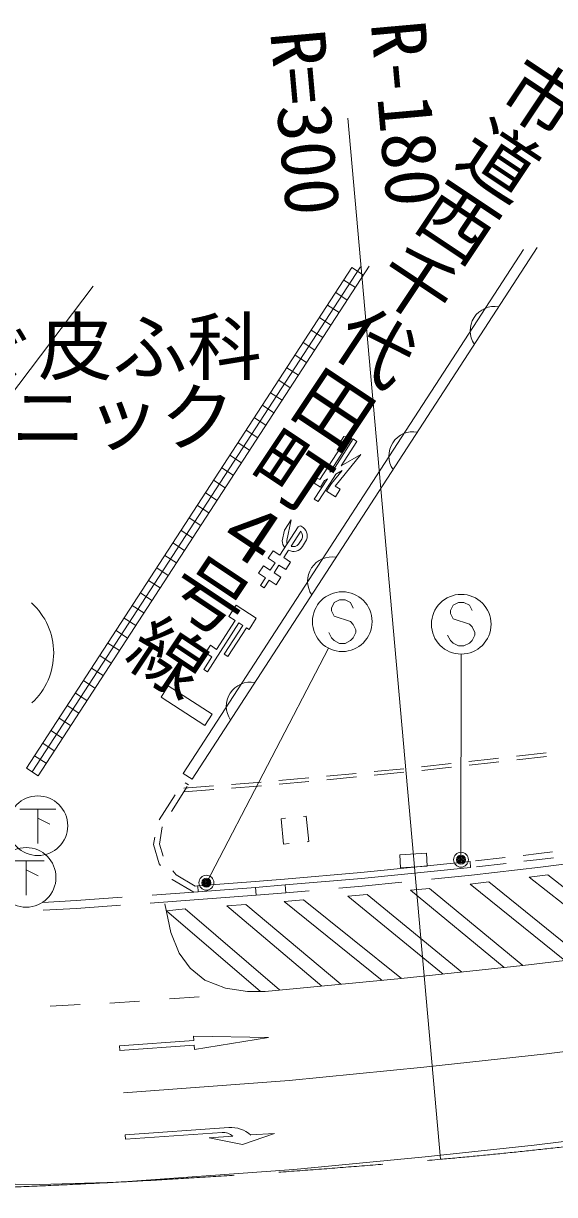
# Model space of a CAD drawing. Units: millimetres, scale not verified. Extents: x 40000 to 680000, y 20000 to 380000.
# Drawn here: x 307140 to 324943, y 261829 to 301042 of the extents above; entities that cross this region are included whole.
import ezdxf
from ezdxf.enums import TextEntityAlignment as Align

# ---------------------------------------------------------------- set-up
doc = ezdxf.new("R2010")
doc.units = ezdxf.units.MM
doc.header["$LTSCALE"] = 1000
doc.header["$PDMODE"] = 32
doc.header["$PDSIZE"] = 500
doc.linetypes.add('CHAIN', pattern=[18.5, 12, -1.5, 3.5, -1.5])
for name, color, linetype, lineweight in [('M-BGD', 7, 'Continuous', 13), ('M-BGD-EXST', 7, 'Continuous', 13), ('M-BMK', 2, 'CHAIN', 13), ('M-STR-HTXT', 7, 'Continuous', 13), ('M-STR-STRC', 7, 'Continuous', 13)]:
    doc.layers.add(name, color=color, linetype=linetype, lineweight=lineweight)
doc.layers.add('M-BMK-HTXT', color=7, linetype='Continuous')
doc.styles.add('@ＭＳ ゴシック', font='')
doc.styles.add('ＭＳ ゴシック', font='')
doc.styles.get('@ＭＳ ゴシック').set_extended_font_data('@MS Gothic')
doc.styles.get('ＭＳ ゴシック').set_extended_font_data('MS Gothic')

msp = doc.modelspace()

# ---------------------------------------------------------------- linework, layer by layer
at = {"layer": 'M-BGD'}
for p, q in [((312497, 275925), (323906, 293478)), ((324361, 293536), (312791, 275734)), ((318153, 292869), (307245, 276105)), ((318442, 292891), (307438, 275979)), ((318538, 292618), (318153, 292869)), ((309476, 292244), (300245, 280063)), ((318266, 292199), (317880, 292449)), ((317993, 291779), (317607, 292030)), ((317720, 291360), (317335, 291611)), ((317448, 290941), (317062, 291192)), ((317175, 290522), (316789, 290773)), ((316902, 290103), (316517, 290354)), ((316630, 289684), (316244, 289935)), ((316357, 289265), (315971, 289516)), ((316084, 288846), (315699, 289097)), ((315812, 288427), (315426, 288678)), ((315539, 288008), (315153, 288258)), ((315266, 287589), (314881, 287839)), ((314993, 287169), (314608, 287420)), ((314721, 286750), (314335, 287001)), ((314448, 286331), (314063, 286582)), ((314175, 285912), (313790, 286163)), ((313903, 285493), (313517, 285744)), ((313630, 285074), (313244, 285325)), ((313357, 284655), (312972, 284906)), ((313085, 284236), (312699, 284487)), ((312812, 283817), (312426, 284068)), ((312539, 283398), (312154, 283648)), ((312267, 282978), (311881, 283229)), ((311994, 282559), (311608, 282810)), ((311721, 282140), (311336, 282391)), ((311449, 281721), (311063, 281972)), ((311176, 281302), (310790, 281553)), ((310903, 280883), (310518, 281134)), ((310630, 280464), (310245, 280715)), ((310358, 280045), (309972, 280296)), ((310085, 279626), (309700, 279877)), ((309812, 279207), (309427, 279457)), ((309540, 278787), (309154, 279038)), ((309267, 278368), (308881, 278619)), ((308994, 277949), (308609, 278200)), ((308722, 277530), (308336, 277781)), ((308449, 277111), (308063, 277362)), ((308176, 276692), (307791, 276943)), ((307904, 276273), (307518, 276524)), ((323663, 276506), (324656, 276622)), ((323672, 276386), (324666, 276502)), ((318891, 275990), (319886, 276089)), ((320483, 276148), (321477, 276259)), ((320492, 276029), (321486, 276139)), ((322073, 276325), (322886, 276415)), ((322083, 276205), (322900, 276296)), ((322886, 276415), (323067, 276436)), ((322900, 276296), (323076, 276317)), ((312497, 275925), (312791, 275734)), ((315705, 275692), (316701, 275785)), ((317298, 275840), (318294, 275933)), ((317307, 275721), (318303, 275813)), ((318900, 275871), (319895, 275969)), ((312100, 274650), (312634, 275496)), ((312515, 275435), (313512, 275512)), ((312525, 275316), (313522, 275392)), ((312567, 275617), (312670, 275553)), ((314111, 275558), (314983, 275625)), ((314120, 275438), (314993, 275505)), ((314983, 275625), (315108, 275637)), ((314993, 275505), (315117, 275517)), ((315714, 275572), (316710, 275665)), ((311689, 274373), (312222, 275219)), ((316523, 274487), (316617, 274496)), ((316617, 274496), (316702, 273651)), ((311706, 273561), (311795, 274137)), ((315776, 274412), (315926, 274427)), ((315861, 273567), (315776, 274412)), ((311501, 273547), (311540, 273801)), ((311695, 272900), (311501, 273547)), ((311825, 273162), (311706, 273561)), ((316049, 273585), (315861, 273567)), ((316702, 273651), (316646, 273645)), ((322130, 272781), (322110, 272980)), ((323290, 273117), (322296, 273002)), ((324413, 273246), (323886, 273185)), ((324438, 273048), (323911, 272987)), ((324878, 273307), (324413, 273246)), ((324904, 273108), (324438, 273048)), ((324469, 272790), (325794, 272962)), ((311738, 272848), (311695, 272900)), ((312257, 272530), (312146, 272666)), ((322158, 272523), (324469, 272790)), ((323315, 272918), (322322, 272804)), ((312125, 272375), (312118, 272384)), ((312849, 271952), (312125, 272375)), ((312894, 272157), (312257, 272530)), ((312980, 272165), (312894, 272157)), ((314906, 272313), (312984, 272166)), ((315894, 272395), (314905, 272313)), ((315911, 272196), (315932, 271937)), ((317711, 272087), (318493, 272152)), ((318493, 272152), (319828, 272287)), ((320823, 272388), (322158, 272523)), ((310455, 271782), (308908, 271671)), ((312999, 271966), (311452, 271855)), ((312999, 271966), (312849, 271952)), ((313018, 271707), (314941, 271854)), ((314921, 272114), (314941, 271854)), ((314943, 271854), (315932, 271937)), ((315933, 271937), (316715, 272003)), ((308908, 271671), (307791, 271614)), ((307806, 271355), (308924, 271411)), ((308924, 271411), (310395, 271517)), ((311392, 271590), (312863, 271696)), ((312863, 271696), (313018, 271707)), ((312842, 267136), (312853, 266987)), ((312842, 267136), (315352, 267092)), ((315352, 267092), (312875, 266687)), ((312853, 266987), (310360, 266806)), ((310360, 266806), (310370, 266656)), ((312864, 266837), (310370, 266656)), ((312864, 266837), (312875, 266687)), ((310551, 263829), (314029, 264073)), ((310551, 263829), (310562, 263679)), ((313797, 263906), (310562, 263679)), ((315560, 263879), (314762, 263824))]:
    msp.add_line(p, q, dxfattribs=at)
for points in [[(318733, 292917), (307631, 275854), (307245, 276105)], [(322110, 272980), (318451, 272610), (315894, 272395)], [(322130, 272781), (318470, 272411), (315911, 272196), (314921, 272114), (312999, 271966), (312984, 272166)], [(315560, 263879), (314484, 263503), (313365, 263726), (314163, 263782)]]:
    msp.add_lwpolyline(points, dxfattribs=at)
msp.add_lwpolyline([(320646, 273259), (320671, 272822), (319779, 272771), (319754, 273208)], close=True, dxfattribs=at)
for centre, radius, start, end in [((322925, 290753), 812, 79.5983, 214.3586), ((320200, 286561), 812, 79.5983, 214.3586), ((317476, 282369), 812, 79.5983, 214.3586), ((305873, 279961), 2282, 312.8638, 47.4164), ((314751, 278176), 812, 79.5983, 214.3586), ((313832, 263407), 500, 48.4371, 94.0101), ((314098, 263075), 1000, 48.4371, 94.0101)]:
    msp.add_arc(centre, radius, start, end, dxfattribs=at)
at = {"layer": 'M-BGD-EXST'}
for p, q in [((307026, 274729), (308226, 274729)), ((307626, 274729), (307626, 273579)), ((307626, 274429), (308026, 274229)), ((306633, 272999), (307833, 272999)), ((307233, 272999), (307233, 271849)), ((307233, 272699), (307633, 272499))]:
    msp.add_line(p, q, dxfattribs=at)
for centre in [(307626, 274179), (307233, 272449)]:
    msp.add_circle(centre, 1000, dxfattribs=at)
at = {"layer": 'M-BMK'}
for centre, radius, start, end in [((305153, 442301), 180000, 275.08689, 286.32557), ((294513, 561829), 300000, 257.33831, 275.08699)]:
    msp.add_arc(centre, radius, start, end, dxfattribs=at)
at = {"layer": 'M-STR-HTXT'}
for p, q in [((318010, 297873), (321114, 263010)), ((313274, 272271), (317366, 280126)), ((321806, 273042), (321813, 279925))]:
    msp.add_line(p, q, dxfattribs=at)
for centre, radius in [((321806, 273042), 150), ((321806, 273042), 120), ((321806, 273042), 90), ((321806, 273042), 60), ((321806, 273042), 30), ((321806, 273042), 20), ((313274, 272271), 150), ((313274, 272271), 120), ((313274, 272271), 90), ((313274, 272271), 60), ((313274, 272271), 30), ((313274, 272271), 20)]:
    msp.add_circle(centre, radius, dxfattribs=at)
for p in [(321806, 273042), (313274, 272271)]:
    msp.add_point(p, dxfattribs=at)
at = {"layer": 'M-STR-STRC'}
for p, q in [((317412, 286013), (318150, 287156)), ((317506, 286067), (318192, 287129)), ((317695, 286914), (317885, 287208)), ((317789, 286228), (318318, 287048)), ((317885, 287208), (318150, 287156)), ((318318, 287048), (318192, 287129)), ((317075, 285767), (317780, 286859)), ((317780, 286859), (317695, 286914)), ((317591, 285553), (318449, 286606)), ((317789, 286228), (318449, 286606)), ((317412, 286013), (317506, 286067)), ((317470, 285641), (317823, 286075)), ((317539, 285842), (317612, 285955)), ((317612, 285955), (317823, 286075)), ((316882, 285653), (316991, 285821)), ((317092, 285518), (316882, 285653)), ((316991, 285821), (317075, 285767)), ((317016, 285031), (317539, 285842)), ((317092, 285518), (317235, 285739)), ((317235, 285739), (317329, 285793)), ((317302, 285382), (317470, 285641)), ((317759, 285444), (317591, 285553)), ((317596, 285192), (317302, 285382)), ((317596, 285192), (317759, 285444)), ((316117, 284421), (315891, 284071)), ((315972, 283725), (316117, 284421)), ((315740, 283237), (316349, 284182)), ((315818, 283722), (315891, 284071)), ((316110, 283534), (316435, 284038)), ((316516, 284164), (316453, 284204)), ((316365, 283607), (316473, 283775)), ((316491, 283525), (316600, 283693)), ((315866, 283155), (316028, 283407)), ((317556, 281649), (317465, 281467)), ((317737, 281740), (317556, 281649)), ((317919, 281740), (317737, 281740)), ((318101, 281649), (317919, 281740)), ((318192, 281467), (318101, 281649)), ((321541, 281562), (321450, 281380)), ((321723, 281653), (321541, 281562)), ((321905, 281653), (321723, 281653)), ((322086, 281562), (321905, 281653)), ((322177, 281380), (322086, 281562)), ((317465, 281467), (317465, 281376)), ((317465, 281376), (317556, 281194)), ((317556, 281194), (318101, 281013)), ((321450, 281380), (321450, 281289)), ((321450, 281289), (321541, 281107)), ((318101, 281013), (318192, 280922)), ((318192, 280922), (318283, 280740)), ((321541, 281107), (322086, 280925)), ((322086, 280925), (322177, 280834)), ((322177, 280834), (322268, 280653)), ((317465, 280467), (317374, 280649)), ((317556, 280376), (317465, 280467)), ((317737, 280285), (317556, 280376)), ((318101, 280376), (317919, 280285)), ((318192, 280467), (318101, 280376)), ((318283, 280649), (318192, 280467)), ((318283, 280740), (318283, 280649)), ((321450, 280380), (321359, 280562)), ((321541, 280289), (321450, 280380)), ((322177, 280380), (322086, 280289)), ((322268, 280562), (322177, 280380)), ((322268, 280653), (322268, 280562)), ((317919, 280285), (317737, 280285)), ((321723, 280198), (321541, 280289)), ((321905, 280198), (321723, 280198)), ((322086, 280289), (321905, 280198)), ((313463, 277911), (311997, 278865)), ((313218, 277533), (313463, 277911)), ((322117, 272225), (325281, 269670)), ((324096, 272453), (327334, 269914)), ((318017, 271824), (321210, 269213)), ((320115, 272018), (323253, 269436)), ((313958, 271493), (317145, 268811)), ((315885, 271638), (319169, 269000)), ((311941, 271335), (315091, 268633)), ((310037, 268238), (311035, 268310)), ((312032, 268382), (313029, 268454)), ((308040, 268140), (309038, 268189))]:
    msp.add_line(p, q, dxfattribs=at)
for points in [[(317016, 285031), (316890, 285112), (317329, 285793)], [(315183, 282882), (315414, 282733), (315577, 282985), (315346, 283134), (315508, 283386), (315740, 283237)], [(315609, 282250), (315771, 282502), (315540, 282651), (315703, 282903), (315934, 282754), (316097, 283006), (315866, 283155)], [(315609, 282250), (315378, 282399), (315215, 282147), (315089, 282228), (315252, 282480), (315020, 282630), (315183, 282882)], [(314946, 281131), (314274, 281564), (314030, 281186), (314240, 281051)], [(313182, 279412), (313454, 279832), (313244, 279968), (313406, 280220), (313616, 280084), (314240, 281051)], [(314492, 280888), (314366, 280969), (313309, 279331), (313182, 279412)], [(314618, 280807), (313994, 279840), (313868, 279922), (314492, 280888)], [(314946, 281131), (314702, 280752), (314618, 280807)], [(313218, 277533), (311752, 278488), (311997, 278865)], [(324096, 272453), (324719, 272536), (327964, 269992)], [(311881, 271567), (312078, 270604), (312363, 269912), (312729, 269408), (313217, 269011), (313918, 268736), (314646, 268631), (315238, 268633), (319796, 269059), (323879, 269504), (327735, 269961), (331935, 270522), (335700, 271061), (340107, 271770), (343013, 272274)], [(322117, 272225), (322741, 272299), (325906, 269744)], [(318017, 271824), (318660, 271880), (321837, 269281)], [(320115, 272018), (320745, 272081), (323879, 269504)], [(311941, 271335), (312565, 271393), (315728, 268679)], [(313958, 271493), (314599, 271541), (317775, 268870)], [(315885, 271638), (316530, 271697), (319812, 269061)], [(340195, 268745), (335614, 267997), (329003, 267085), (324666, 266542), (320557, 266091), (316046, 265651), (310492, 265233)], [(293417, 262794), (297142, 262591), (299661, 262451), (301850, 262331), (304423, 262214), (307675, 262161), (310328, 262243), (316207, 262664), (320608, 263093), (324263, 263483), (327424, 263870), (330470, 264255), (334262, 264786), (337995, 265356), (341201, 265879), (344082, 266398)]]:
    msp.add_lwpolyline(points, dxfattribs=at)
for centre in [(317828, 281013), (321814, 280925)]:
    msp.add_circle(centre, 1000, dxfattribs=at)
for centre, radius, start, end in [((316413, 284141), 75, 57.1678, 147.1678), ((316245, 283875), 250, 336.2464, 40.4611), ((316306, 283884), 350, 327.0215, 53.072), ((316148, 283709), 330, 177.8629, 221.8467), ((316117, 283684), 150, 164.3663, 207.5109), ((316197, 283714), 350, 241.2637, 327.3142), ((316179, 283774), 250, 253.8746, 318.0893)]:
    msp.add_arc(centre, radius, start, end, dxfattribs=at)

# ---------------------------------------------------------------- texts
at = {"layer": 'M-BMK-HTXT', "style": '@ＭＳ ゴシック'}
msp.add_text('市道西千代田町４号線', height=1833, rotation=236.307, dxfattribs=at).set_placement((310085, 279626), align=Align.BOTTOM_RIGHT)
at = {"layer": 'M-BMK-HTXT', "style": 'ＭＳ ゴシック'}
for s, p in [('よしつぐ皮ふ科', (297631, 288746)), ('クリニック', (301727, 286391))]:
    msp.add_text(s, height=1833, dxfattribs=at).set_placement(p, align=Align.BOTTOM_LEFT)
at = {"layer": 'M-STR-HTXT', "style": 'ＭＳ ゴシック'}
msp.add_text('R-180', height=1833, rotation=275.087, dxfattribs=at).set_placement((318233, 301005), align=Align.BOTTOM_LEFT)
msp.add_text('R=300', height=1833, rotation=275.087, dxfattribs=at).set_placement((317237, 300916), align=Align.TOP_LEFT)

doc.saveas('drawing.dxf')
